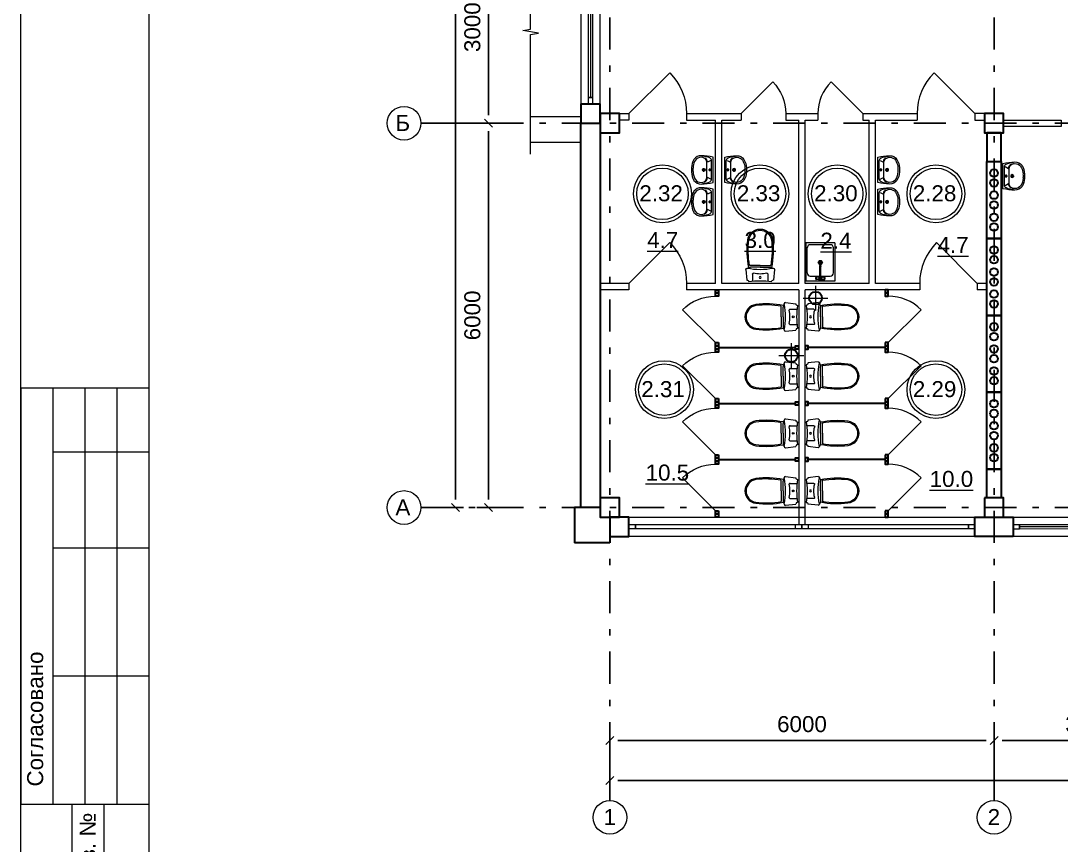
# Model space of a CAD drawing. Header units: metres. Extents: x -306 to 273, y -329 to 512.
# Drawn here: x 85.78 to 102.03, y 297.74 to 310.61 of the extents above; entities that cross this region are included whole.
import ezdxf
from ezdxf.enums import TextEntityAlignment as Align

# ---------------------------------------------------------------- set-up
doc = ezdxf.new("R2010")
doc.units = ezdxf.units.M
doc.header["$MEASUREMENT"] = 0
doc.linetypes.add('( Dashdot )', pattern=[1.001, 0.5, -0.25, 0.001, -0.25])
doc.linetypes.add('DGN Style 4', pattern=[17.066964, 8.528152, -4.264076, 0.01066, -4.264076])
doc.layers.get('DEFPOINTS').update_dxf_attribs({"lineweight": 0})
doc.layers.add('Level 50', color=7, linetype='Continuous', lineweight=0)
doc.layers.add('Level 63', color=7, linetype='Continuous', lineweight=0)
doc.styles.add('Standard_0', font='arial.ttf')
doc.styles.add('Style-Arial', font='arial.ttf')
doc.dimstyles.get("Standard").update_dxf_attribs({"dimtxt": 0.00018, "dimasz": 0.00018, "dimexe": 0.0002, "dimexo": 0.0625, "dimgap": 9e-05, "dimtad": 0, "dimtih": 1, "dimtoh": 1, "dimdec": 4, "dimlfac": 1000, "dimzin": 0, "dimdsep": 46, "dimtxsty": 'Standard_0', "dimcen": 9e-05, "dimadec": 0, "dimazin": 0, "dimtfac": 1, "dimtdec": 4, "dimtofl": 0, "dimtmove": 0, "dimatfit": 0, "dimfxl": 0.01, "dimfxlon": 1, "dimtolj": 1, "dimtzin": 0, "dimarcsym": 0})

# ---------------------------------------------------------------- blocks, each defined once
blk = doc.blocks.new('*U1655')
at = {"color": 7, "linetype": 'Continuous', "lineweight": 30, "flags": 128}
blk.add_lwpolyline([(-0.11, -0.6), (-0.11, 0.6), (0.11, 0.6), (0.11, -0.6), (-0.11, -0.6)], close=True, dxfattribs=at)
at = {"color": 7, "linetype": 'Continuous', "lineweight": 30}
for centre in [(0, 0.421), (0, 0.268), (0, 0.077), (0, -0.077), (0, -0.268), (0, -0.421)]:
    blk.add_circle(centre, 0.06, dxfattribs=at)
blk = doc.blocks.new('*U1657')
at = {"color": 7, "linetype": 'Continuous', "lineweight": 0}
blk.add_line((1.25, 0.001), (-1.25, -0.001), dxfattribs=at)
at = {"color": 7, "linetype": 'Continuous', "lineweight": 13, "flags": 128}
for points in [[(-1.35, 0.034), (-1.25, 0.034), (-1.25, -0.036), (-1.35, -0.036), (-1.35, 0.034)], [(1.25, 0.036), (1.35, 0.036), (1.35, -0.034), (1.25, -0.034), (1.25, 0.036)]]:
    blk.add_lwpolyline(points, close=True, dxfattribs=at)
at = {"color": 7, "linetype": 'Continuous', "lineweight": 0, "flags": 128}
blk.add_lwpolyline([(-1.25, 0.034), (1.25, 0.036), (1.25, -0.034), (-1.25, -0.036), (-1.25, 0.034)], close=True, dxfattribs=at)
blk = doc.blocks.new('*U1662')
at = {"color": 7, "linetype": 'Continuous', "lineweight": 0, "flags": 128}
blk.add_lwpolyline([(42.05, 29.7), (42.05, -29.7), (-42.05, -29.7), (-42.05, 29.7), (42.05, 29.7)], close=True, dxfattribs=at)
at = {"layer": 'Level 50', "color": 7, "linetype": 'Continuous', "lineweight": 13}
blk.add_line((-40.05, 29.2), (-40.05, -29.2), dxfattribs=at)
at = {"layer": 'Level 63', "color": 7, "linetype": 'Continuous', "lineweight": 13}
for p, q in [((-42.05, -14.2), (-40.05, -14.2)), ((-42.05, -14.2), (-42.05, -20.7)), ((-41.55, -14.2), (-41.55, -20.7)), ((-41.05, -14.2), (-41.05, -20.7)), ((-40.55, -14.2), (-40.55, -20.7)), ((-41.55, -15.2), (-40.05, -15.2)), ((-41.55, -16.7), (-40.05, -16.7)), ((-41.55, -18.7), (-40.05, -18.7)), ((-42.05, -20.7), (-40.05, -20.7)), ((-41.25, -20.7), (-40.05, -20.7)), ((-40.75, -29.2), (-40.75, -20.7))]:
    blk.add_line(p, q, dxfattribs=at)
at = {"layer": 'Level 63', "color": 7, "linetype": 'Continuous', "lineweight": 13, "flags": 128}
blk.add_lwpolyline([(-41.25, -29.2), (-41.25, -20.7)], dxfattribs=at)
at = {"layer": 'Level 63', "color": 7, "linetype": 'Continuous', "lineweight": 0, "style": 'Style-Arial'}
for s, p in [('Согласовано', (-41.826, -19.373)), ('Взам. инв. №', (-41.007, -21.916))]:
    blk.add_text(s, height=0.25002, rotation=90, dxfattribs=at).set_placement(p, align=Align.MIDDLE_CENTER)
blk = doc.blocks.new('_Oblique-1')
at = {"color": 0, "linetype": 'ByBlock', "lineweight": -2}
blk.add_line((0.5, 0.5), (-0.5, -0.5), dxfattribs=at)
blk = doc.blocks.new('*D2567')
at = {"color": 0, "linetype": 'Continuous', "lineweight": -2, "transparency": 16777216}
for p, q in [((94.98, 298.561), (94.98, 298.872)), ((160.98, 298.561), (160.98, 298.872)), ((95.105, 298.747), (160.855, 298.747))]:
    blk.add_line(p, q, dxfattribs=at)
at = {"layer": 'DEFPOINTS', "color": 0, "linetype": 'Continuous', "lineweight": 0, "transparency": 16777216}
for p in [(160.98, 298.747), (94.98, 298.436), (160.98, 298.436)]:
    blk.add_point(p, dxfattribs=at)
at = {"color": 0, "linetype": 'Continuous', "lineweight": -2, "transparency": 16777216, "xscale": 0.125, "yscale": 0.125, "zscale": 0.125, "rotation": 180}
blk.add_blockref('_Oblique-1', (94.98, 298.747), dxfattribs=at)
at = {"color": 0, "linetype": 'Continuous', "lineweight": -2, "transparency": 16777216, "xscale": 0.125, "yscale": 0.125, "zscale": 0.125}
blk.add_blockref('_Oblique-1', (160.98, 298.747), dxfattribs=at)
at = {"color": 0, "linetype": 'Continuous', "lineweight": 0, "transparency": 16777216, "insert": (127.98, 299), "char_height": 0.25, "attachment_point": 5, "style": 'Style-Arial'}
blk.add_mtext('\\A1;66000', dxfattribs=at)
blk = doc.blocks.new('*D2569')
at = {"color": 0, "linetype": 'Continuous', "lineweight": -2, "transparency": 16777216}
for p, q in [((92.153, 345.009), (92.696, 345.009)), ((92.571, 344.884), (92.571, 303.134)), ((92.153, 303.009), (92.696, 303.009))]:
    blk.add_line(p, q, dxfattribs=at)
at = {"layer": 'DEFPOINTS', "color": 0, "linetype": 'Continuous', "lineweight": 0, "transparency": 16777216}
for p in [(92.028, 345.009), (92.028, 303.009), (92.571, 303.009)]:
    blk.add_point(p, dxfattribs=at)
at = {"color": 0, "linetype": 'Continuous', "lineweight": -2, "transparency": 16777216, "xscale": 0.125, "yscale": 0.125, "zscale": 0.125}
for p, rotation in [((92.571, 345.009), 90), ((92.571, 303.009), 270)]:
    blk.add_blockref('_Oblique-1', p, dxfattribs=dict(at, rotation=rotation))
at = {"color": 0, "linetype": 'Continuous', "lineweight": 0, "transparency": 16777216, "insert": (92.318, 324.009), "char_height": 0.25, "attachment_point": 5, "rotation": 90, "style": 'Style-Arial'}
blk.add_mtext('\\A1;42000', dxfattribs=at)
blk = doc.blocks.new('*D2565')
at = {"color": 0, "linetype": 'Continuous', "lineweight": -2, "transparency": 16777216}
for p, q in [((94.98, 298.561), (94.98, 299.499)), ((100.98, 298.561), (100.98, 299.499)), ((95.105, 299.374), (100.855, 299.374))]:
    blk.add_line(p, q, dxfattribs=at)
at = {"layer": 'DEFPOINTS', "color": 0, "linetype": 'Continuous', "lineweight": 0, "transparency": 16777216}
for p in [(100.98, 299.374), (94.98, 298.436), (100.98, 298.436)]:
    blk.add_point(p, dxfattribs=at)
at = {"color": 0, "linetype": 'Continuous', "lineweight": -2, "transparency": 16777216, "xscale": 0.125, "yscale": 0.125, "zscale": 0.125, "rotation": 180}
blk.add_blockref('_Oblique-1', (94.98, 299.374), dxfattribs=at)
at = {"color": 0, "linetype": 'Continuous', "lineweight": -2, "transparency": 16777216, "xscale": 0.125, "yscale": 0.125, "zscale": 0.125}
blk.add_blockref('_Oblique-1', (100.98, 299.374), dxfattribs=at)
at = {"color": 0, "linetype": 'Continuous', "lineweight": 0, "transparency": 16777216, "insert": (97.98, 299.627), "char_height": 0.25, "attachment_point": 5, "style": 'Style-Arial'}
blk.add_mtext('\\A1;6000', dxfattribs=at)
blk = doc.blocks.new('ун2')
at = {"color": 252, "lineweight": 13}
for p, q in [((-0.131, -0.114), (-0.131, 0.006)), ((0.131, -0.114), (0.131, 0.006)), ((-0.25, -0.194), (-0.229, -0.012)), ((0.25, -0.194), (0.229, -0.012)), ((0, -0.266), (-0.184, -0.266)), ((0, -0.235), (-0.168, -0.235)), ((0, -0.235), (0.168, -0.235)), ((0, -0.266), (0.184, -0.266))]:
    blk.add_line(p, q, dxfattribs=at)
blk.add_circle((0, -0.058), 0.0157, dxfattribs=at)
for centre, radius, start, end in [((-0.225, 0.014), 0.0259, 262.0147, 1.5137), ((0, 1.373), 1.373, 261.6431, 278.3569), ((0.225, 0.014), 0.0258, 178.1572, 278.1058), ((-0.115, -0.115), 0.0166, 175.2998, 270.088), ((0, -0.594), 0.477, 76.0614, 103.9386), ((0.115, -0.115), 0.0166, 269.912, 4.7002), ((-0.226, -0.192), 0.0242, 185.3126, 270.5398), ((0, -1.267), 1.076, 77.8721, 102.1279), ((1.292, -0.524), 1.518, 168.8327, 186.9654), ((-0.169, -0.152), 0.0829, 229.7034, 270.7895), ((1.29, -0.524), 1.497, 170.087, 187.0749), ((0.169, -0.152), 0.0829, 269.2105, 310.2966), ((-1.29, -0.524), 1.497, 352.9251, 9.913), ((-1.292, -0.524), 1.518, 353.0346, 11.1673), ((0.226, -0.192), 0.0242, 269.4602, 354.6874), ((0, -0.679), 0.217, 187.7539, 269.9084), ((0, -0.679), 0.198, 188.5249, 269.9084), ((0, -0.679), 0.198, 270.0916, 351.4751), ((0, -0.679), 0.217, 270.0916, 352.2461)]:
    blk.add_arc(centre, radius, start, end, dxfattribs=at)
blk = doc.blocks.new('ум9')
at = {"color": 252, "lineweight": 13}
for p, q in [((0.317, 0), (-0.317, 0)), ((-0.237, -0.059), (-0.19, -0.143)), ((0.228, -0.039), (-0.228, -0.039)), ((0.185, -0.156), (-0.171, -0.156)), ((0.046, -0.234), (-0.046, -0.234)), ((0.035, -0.08), (-0.035, -0.08)), ((0, -0.115), (0, -0.045)), ((0, -0.189), (0, -0.28)), ((0.237, -0.059), (0.19, -0.143))]:
    blk.add_line(p, q, dxfattribs=at)
for centre, radius in [((0, -0.234), 0.0351), ((0, -0.08), 0.0221), ((0, -0.234), 0.0221)]:
    blk.add_circle(centre, radius, dxfattribs=at)
for centre, radius, start, end in [((1.163, -0.334), 1.518, 167.3206, 178.6525), ((0.089, -0.267), 0.429, 154.5977, 180.3349), ((-0.317, -0.001), 0.00065, 90, 167.3206), ((-0.135, -0.303), 0.18, 141.0504, 245.2718), ((-0.228, -0.117), 0.078, 90, 154.5977), ((-0.135, -0.303), 0.193, 141.0504, 147.7493), ((-0.181, -0.302), 0.159, 98.7111, 129.9424), ((-0.181, -0.302), 0.146, 86.1548, 129.9424), ((0.181, -0.302), 0.146, 50.0576, 93.8452), ((0.181, -0.302), 0.159, 50.0576, 81.2889), ((0.135, -0.303), 0.18, 294.7282, 38.9496), ((0.228, -0.117), 0.078, 25.4023, 90), ((0.135, -0.303), 0.193, 32.2507, 38.9496), ((-0.089, -0.267), 0.429, 359.6651, 25.4023), ((0.317, -0.001), 0.00065, 12.6794, 90), ((-1.163, -0.334), 1.518, 1.3475, 12.6794), ((-0.135, -0.304), 0.22, 178.312, 234.1043), ((-0.355, -0.298), 0.00065, 358.312, 358.6525), ((-0.035, -0.093), 0.452, 239.6448, 267.5368), ((-0.035, -0.093), 0.413, 244.8898, 267.5368), ((0, 0.104), 0.611, 265.1692, 274.8308), ((0.035, -0.093), 0.413, 272.4632, 300.3552), ((0.035, -0.093), 0.452, 272.4632, 300.3552), ((0.135, -0.304), 0.22, 305.8957, 1.688), ((0.355, -0.298), 0.00065, 181.3475, 181.688), ((0, 0.104), 0.65, 265.1692, 274.8308)]:
    blk.add_arc(centre, radius, start, end, dxfattribs=at)
blk = doc.blocks.new('*U1734')
at = {"color": 7, "linetype": 'Continuous', "lineweight": 13}
for radius in [0.452, 0.402]:
    blk.add_circle((0, 0), radius, dxfattribs=at)
at = {"color": 7, "linetype": 'Continuous', "lineweight": 13, "style": 'Style-Arial'}
blk.add_text('2.28', height=0.25, dxfattribs=at).set_placement((-0.361, 0.133), align=Align.TOP_LEFT)
blk = doc.blocks.new('*U1735')
at = {"color": 7, "linetype": 'Continuous', "lineweight": 13}
for radius in [0.452, 0.402]:
    blk.add_circle((0, 0), radius, dxfattribs=at)
at = {"color": 7, "linetype": 'Continuous', "lineweight": 13, "style": 'Style-Arial'}
blk.add_text('2.29', height=0.25, dxfattribs=at).set_placement((-0.361, 0.133), align=Align.TOP_LEFT)
blk = doc.blocks.new('*U1736')
at = {"color": 7, "linetype": 'Continuous', "lineweight": 13}
for radius in [0.452, 0.402]:
    blk.add_circle((0, 0), radius, dxfattribs=at)
at = {"color": 7, "linetype": 'Continuous', "lineweight": 13, "style": 'Style-Arial'}
blk.add_text('2.30', height=0.25, dxfattribs=at).set_placement((-0.361, 0.133), align=Align.TOP_LEFT)
blk = doc.blocks.new('*U1737')
at = {"color": 7, "linetype": 'Continuous', "lineweight": 13}
for radius in [0.452, 0.402]:
    blk.add_circle((0, 0), radius, dxfattribs=at)
at = {"color": 7, "linetype": 'Continuous', "lineweight": 13, "style": 'Style-Arial'}
blk.add_text('2.33', height=0.25, dxfattribs=at).set_placement((-0.361, 0.133), align=Align.TOP_LEFT)
blk = doc.blocks.new('*U1738')
at = {"color": 7, "linetype": 'Continuous', "lineweight": 13}
for radius in [0.452, 0.402]:
    blk.add_circle((0, 0), radius, dxfattribs=at)
at = {"color": 7, "linetype": 'Continuous', "lineweight": 13, "style": 'Style-Arial'}
blk.add_text('2.32', height=0.25, dxfattribs=at).set_placement((-0.361, 0.133), align=Align.TOP_LEFT)
blk = doc.blocks.new('*U1739')
at = {"color": 7, "linetype": 'Continuous', "lineweight": 13}
for radius in [0.452, 0.402]:
    blk.add_circle((0, 0), radius, dxfattribs=at)
at = {"color": 7, "linetype": 'Continuous', "lineweight": 13, "style": 'Style-Arial'}
blk.add_text('2.31', height=0.25, dxfattribs=at).set_placement((-0.361, 0.133), align=Align.TOP_LEFT)
blk = doc.blocks.new('*U1658')
at = {"color": 7, "linetype": 'Continuous', "lineweight": 0}
blk.add_line((-1.1, 0), (1.1, 0), dxfattribs=at)
at = {"color": 7, "linetype": 'Continuous', "lineweight": 13, "flags": 128}
for points in [[(-1.1, -0.035), (-1.2, -0.035), (-1.2, 0.035), (-1.1, 0.035), (-1.1, -0.035)], [(1.2, -0.035), (1.1, -0.035), (1.1, 0.035), (1.2, 0.035), (1.2, -0.035)]]:
    blk.add_lwpolyline(points, close=True, dxfattribs=at)
at = {"color": 7, "linetype": 'Continuous', "lineweight": 0, "flags": 128}
blk.add_lwpolyline([(-1.1, 0.035), (1.1, 0.035), (1.1, -0.035), (-1.1, -0.035), (-1.1, 0.035)], close=True, dxfattribs=at)
blk = doc.blocks.new('*U1893')
at = {"color": 7, "linetype": 'DGN Style 4', "lineweight": 0}
for p, q in [((0, 0.194), (0, -0.193)), ((-0.194, 0), (0.194, 0))]:
    blk.add_line(p, q, dxfattribs=at)
at = {"color": 92, "linetype": 'Continuous', "lineweight": 30}
blk.add_circle((0, 0), 0.1, dxfattribs=at)
blk = doc.blocks.new('*U1895')
at = {"color": 252, "linetype": 'Continuous', "lineweight": 13}
for p, q in [((-0.3, 0.229), (-0.3, -0.228)), ((-0.3, 0.229), (0.3, 0.229)), ((0.17, 0.206), (-0.22, 0.206)), ((0.3, 0.229), (0.3, -0.228)), ((-0.27, 0.156), (-0.27, -0.156)), ((0.039, 0), (-0.024, 0)), ((0.008, 0.023), (0.008, -0.023)), ((0.051, 0.003), (0.054, 0.007)), ((0.051, -0.002), (0.051, 0.003)), ((0.059, 0.009), (0.054, 0.007)), ((0.055, 0.004), (0.059, 0.009)), ((0.055, -0.003), (0.055, 0.004)), ((0.057, 0.003), (0.06, 0.007)), ((0.057, -0.002), (0.057, 0.003)), ((0.059, 0.009), (0.064, 0.011)), ((0.06, 0.007), (0.064, 0.009)), ((0.064, 0.011), (0.07, 0.009)), ((0.265, 0.009), (0.064, 0.009)), ((0.22, 0.009), (0.22, 0.156)), ((0.224, 0.059), (0.228, 0.064)), ((0.224, 0.059), (0.224, 0.056)), ((0.224, 0.056), (0.225, 0.054)), ((0.243, 0.022), (0.224, 0.056)), ((0.225, 0.054), (0.229, 0.053)), ((0.228, 0.064), (0.227, 0.062)), ((0.227, 0.062), (0.229, 0.061)), ((0.23, 0.067), (0.228, 0.064)), ((0.229, 0.061), (0.232, 0.06)), ((0.229, 0.053), (0.235, 0.053)), ((0.234, 0.069), (0.23, 0.067)), ((0.232, 0.06), (0.236, 0.06)), ((0.239, 0.072), (0.234, 0.069)), ((0.235, 0.053), (0.242, 0.054)), ((0.236, 0.06), (0.242, 0.06)), ((0.242, 0.017), (0.238, 0.009)), ((0.238, 0.009), (0.238, 0.009)), ((0.245, 0.074), (0.239, 0.072)), ((0.242, 0.06), (0.248, 0.062)), ((0.242, 0.054), (0.25, 0.055)), ((0.246, 0.021), (0.242, 0.017)), ((0.243, 0.022), (0.244, 0.021)), ((0.244, 0.021), (0.247, 0.02)), ((0.251, 0.075), (0.245, 0.074)), ((0.249, 0.013), (0.247, 0.02)), ((0.247, 0.02), (0.25, 0.02)), ((0.248, 0.062), (0.254, 0.063)), ((0.25, 0.055), (0.257, 0.058)), ((0.25, 0.02), (0.254, 0.021)), ((0.257, 0.075), (0.251, 0.075)), ((0.256, 0.013), (0.253, 0.009)), ((0.254, 0.063), (0.259, 0.066)), ((0.254, 0.021), (0.259, 0.022)), ((0.265, 0.015), (0.256, 0.013)), ((0.261, 0.075), (0.257, 0.075)), ((0.257, 0.058), (0.264, 0.061)), ((0.259, 0.066), (0.263, 0.068)), ((0.259, 0.022), (0.263, 0.023)), ((0.265, 0.01), (0.26, 0.009)), ((0.264, 0.074), (0.261, 0.075)), ((0.263, 0.068), (0.265, 0.071)), ((0.263, 0.023), (0.267, 0.025)), ((0.266, 0.073), (0.264, 0.074)), ((0.27, 0.071), (0.264, 0.074)), ((0.264, 0.061), (0.268, 0.064)), ((0.265, 0.071), (0.266, 0.073)), ((0.273, 0.013), (0.265, 0.015)), ((0.27, 0.009), (0.265, 0.01)), ((0.27, 0.007), (0.265, 0.009)), ((0.267, 0.025), (0.27, 0.027)), ((0.268, 0.064), (0.271, 0.067)), ((0.272, 0.069), (0.27, 0.071)), ((0.27, 0.027), (0.272, 0.029)), ((0.272, 0.019), (0.27, 0.027)), ((0.274, 0.004), (0.27, 0.009)), ((0.273, 0.003), (0.27, 0.007)), ((0.271, 0.067), (0.272, 0.069)), ((0.273, 0.027), (0.271, 0.027)), ((0.272, 0.03), (0.272, 0.069)), ((0.272, 0.029), (0.272, 0.03)), ((0.281, 0.023), (0.273, 0.027)), ((0.279, 0.005), (0.273, 0.013)), ((0.273, -0.002), (0.273, 0.003)), ((0.274, -0.003), (0.274, 0.004)), ((0.279, -0.004), (0.279, 0.005)), ((0.287, 0.017), (0.281, 0.023)), ((0.291, 0.009), (0.287, 0.017)), ((0.293, 0), (0.291, 0.009)), ((0.291, -0.008), (0.293, 0)), ((0.054, -0.006), (0.051, -0.002)), ((0.059, -0.008), (0.054, -0.006)), ((0.059, -0.008), (0.055, -0.003)), ((0.06, -0.006), (0.057, -0.002)), ((0.064, -0.01), (0.059, -0.008)), ((0.064, -0.008), (0.06, -0.006)), ((0.265, -0.008), (0.064, -0.008)), ((0.07, -0.008), (0.064, -0.01)), ((0.22, -0.156), (0.22, -0.008)), ((0.243, -0.021), (0.224, -0.056)), ((0.225, -0.054), (0.224, -0.056)), ((0.224, -0.056), (0.224, -0.058)), ((0.224, -0.058), (0.228, -0.064)), ((0.229, -0.052), (0.225, -0.054)), ((0.229, -0.06), (0.227, -0.061)), ((0.227, -0.061), (0.228, -0.064)), ((0.228, -0.064), (0.23, -0.066)), ((0.235, -0.052), (0.229, -0.052)), ((0.232, -0.059), (0.229, -0.06)), ((0.23, -0.066), (0.234, -0.068)), ((0.234, -0.068), (0.239, -0.071)), ((0.242, -0.053), (0.235, -0.052)), ((0.242, -0.059), (0.236, -0.059)), ((0.238, -0.008), (0.238, -0.008)), ((0.238, -0.008), (0.242, -0.016)), ((0.239, -0.071), (0.245, -0.073)), ((0.242, -0.016), (0.246, -0.02)), ((0.25, -0.055), (0.242, -0.053)), ((0.248, -0.061), (0.242, -0.059)), ((0.244, -0.02), (0.243, -0.021)), ((0.247, -0.019), (0.244, -0.02)), ((0.245, -0.073), (0.251, -0.074)), ((0.249, -0.012), (0.247, -0.019)), ((0.25, -0.019), (0.247, -0.019)), ((0.254, -0.063), (0.248, -0.061)), ((0.254, -0.02), (0.25, -0.019)), ((0.257, -0.057), (0.25, -0.055)), ((0.251, -0.074), (0.257, -0.074)), ((0.253, -0.008), (0.256, -0.012)), ((0.259, -0.021), (0.254, -0.02)), ((0.259, -0.065), (0.254, -0.063)), ((0.256, -0.012), (0.265, -0.015)), ((0.264, -0.06), (0.257, -0.057)), ((0.257, -0.074), (0.261, -0.074)), ((0.263, -0.022), (0.259, -0.021)), ((0.263, -0.067), (0.259, -0.065)), ((0.26, -0.008), (0.265, -0.01)), ((0.261, -0.074), (0.264, -0.073)), ((0.267, -0.024), (0.263, -0.022)), ((0.265, -0.07), (0.263, -0.067)), ((0.268, -0.063), (0.264, -0.06)), ((0.27, -0.07), (0.264, -0.073)), ((0.264, -0.073), (0.266, -0.072)), ((0.265, -0.008), (0.27, -0.006)), ((0.265, -0.01), (0.27, -0.008)), ((0.265, -0.015), (0.273, -0.012)), ((0.266, -0.072), (0.265, -0.07)), ((0.27, -0.026), (0.267, -0.024)), ((0.271, -0.066), (0.268, -0.063)), ((0.27, -0.006), (0.273, -0.002)), ((0.27, -0.008), (0.274, -0.003)), ((0.272, -0.018), (0.27, -0.026)), ((0.272, -0.028), (0.27, -0.026)), ((0.27, -0.07), (0.272, -0.068)), ((0.271, -0.027), (0.273, -0.026)), ((0.272, -0.068), (0.271, -0.066)), ((0.272, -0.029), (0.272, -0.028)), ((0.272, -0.029), (0.272, -0.068)), ((0.273, -0.012), (0.279, -0.004)), ((0.273, -0.026), (0.281, -0.022)), ((0.281, -0.022), (0.287, -0.016)), ((0.287, -0.016), (0.291, -0.008)), ((-0.3, -0.228), (0.3, -0.228)), ((0.17, -0.206), (-0.22, -0.206))]:
    blk.add_line(p, q, dxfattribs=at)
for radius in [0.0317, 0.0226]:
    blk.add_circle((0.008, 0), radius, dxfattribs=at)
for centre, radius, start, end in [((-0.22, 0.156), 0.05, 90, 180), ((0.17, 0.156), 0.05, 0, 90), ((-0.22, -0.156), 0.05, 180, 270), ((0.17, -0.156), 0.05, 270, 0), ((0.234, -0.086), 0.0272, 85.1439, 94.8561)]:
    blk.add_arc(centre, radius, start, end, dxfattribs=at)
blk = doc.blocks.new('*U1891')
at = {"color": 7, "linetype": 'Continuous', "lineweight": 13}
blk.add_line((-0.35, 0.247), (0.145, -0.247), dxfattribs=at)
at = {"color": 7, "linetype": 'Continuous', "lineweight": 0}
blk.add_arc((-0.35, 0.247), 0.7, 315, 0, dxfattribs=at)
blk = doc.blocks.new('*U1889')
at = {"color": 7, "linetype": 'Continuous', "lineweight": 13}
blk.add_line((-0.45, 0.318), (0.186, -0.318), dxfattribs=at)
at = {"color": 7, "linetype": 'Continuous', "lineweight": 0}
blk.add_arc((-0.45, 0.318), 0.9, 315, 360, dxfattribs=at)
blk = doc.blocks.new('*U1892')
at = {"color": 252, "linetype": 'Continuous', "lineweight": 13}
for p, q in [((-0.906, 1.162), (-0.394, 1.675)), ((-0.906, 0.287), (-0.394, 0.8)), ((-0.906, -0.588), (-0.394, -0.075)), ((-0.906, -1.463), (-0.394, -0.95))]:
    blk.add_line(p, q, dxfattribs=at)
at = {"color": 252, "linetype": 'Continuous', "lineweight": 30}
for p, q in [((-0.344, 0.875), (0.856, 0.875)), ((-0.344, 0), (0.856, 0)), ((-0.344, -0.875), (0.856, -0.875))]:
    blk.add_line(p, q, dxfattribs=at)
at = {"color": 252, "linetype": 'Continuous', "lineweight": 30, "flags": 128}
for points in [[(-0.344, 1.725), (-0.344, 1.775), (-0.394, 1.775), (-0.394, 1.725), (-0.344, 1.725)], [(-0.344, 1.675), (-0.344, 1.725), (-0.394, 1.725), (-0.394, 1.675), (-0.344, 1.675)], [(-0.344, 0.9), (-0.344, 0.95), (-0.394, 0.95), (-0.394, 0.9), (-0.344, 0.9)], [(-0.344, 0.85), (-0.344, 0.9), (-0.394, 0.9), (-0.394, 0.85), (-0.344, 0.85)], [(-0.344, 0.8), (-0.344, 0.85), (-0.394, 0.85), (-0.394, 0.8), (-0.344, 0.8)], [(0.906, 0.85), (0.906, 0.9), (0.856, 0.9), (0.856, 0.85), (0.906, 0.85)], [(-0.344, 0.025), (-0.344, 0.075), (-0.394, 0.075), (-0.394, 0.025), (-0.344, 0.025)], [(-0.344, -0.025), (-0.344, 0.025), (-0.394, 0.025), (-0.394, -0.025), (-0.344, -0.025)], [(0.906, -0.025), (0.906, 0.025), (0.856, 0.025), (0.856, -0.025), (0.906, -0.025)], [(-0.344, -0.075), (-0.344, -0.025), (-0.394, -0.025), (-0.394, -0.075), (-0.344, -0.075)], [(-0.344, -0.85), (-0.344, -0.8), (-0.394, -0.8), (-0.394, -0.85), (-0.344, -0.85)], [(-0.344, -0.9), (-0.344, -0.85), (-0.394, -0.85), (-0.394, -0.9), (-0.344, -0.9)], [(-0.344, -0.95), (-0.344, -0.9), (-0.394, -0.9), (-0.394, -0.95), (-0.344, -0.95)], [(0.906, -0.9), (0.906, -0.85), (0.856, -0.85), (0.856, -0.9), (0.906, -0.9)], [(-0.344, -1.725), (-0.344, -1.675), (-0.394, -1.675), (-0.394, -1.725), (-0.344, -1.725)], [(-0.344, -1.775), (-0.344, -1.725), (-0.394, -1.725), (-0.394, -1.775), (-0.344, -1.775)]]:
    blk.add_lwpolyline(points, close=True, dxfattribs=at)
at = {"color": 252, "linetype": 'Continuous', "lineweight": 0}
for centre in [(-0.394, 1.675), (-0.394, 0.8), (-0.394, -0.075), (-0.394, -0.95)]:
    blk.add_arc(centre, 0.725, 225, 270, dxfattribs=at)
blk = doc.blocks.new('*D2343')
at = {"color": 0, "linetype": 'Continuous', "lineweight": -2, "transparency": 16777216}
for p, q in [((92.403, 312.009), (93.211, 312.009)), ((93.086, 311.884), (93.086, 309.134)), ((92.153, 309.009), (93.211, 309.009))]:
    blk.add_line(p, q, dxfattribs=at)
at = {"layer": 'DEFPOINTS', "color": 0, "linetype": 'Continuous', "lineweight": 0, "transparency": 16777216}
for p in [(92.278, 312.009), (92.028, 309.009), (93.086, 309.009)]:
    blk.add_point(p, dxfattribs=at)
at = {"color": 0, "linetype": 'Continuous', "lineweight": -2, "transparency": 16777216, "xscale": 0.125, "yscale": 0.125, "zscale": 0.125}
for p, rotation in [((93.086, 312.009), 90), ((93.086, 309.009), 270)]:
    blk.add_blockref('_Oblique-1', p, dxfattribs=dict(at, rotation=rotation))
at = {"color": 0, "linetype": 'Continuous', "lineweight": 0, "transparency": 16777216, "insert": (92.833, 310.509), "char_height": 0.25, "attachment_point": 5, "rotation": 90, "style": 'Style-Arial'}
blk.add_mtext('\\A1;3000', dxfattribs=at)
blk = doc.blocks.new('*D2344')
at = {"color": 0, "linetype": 'Continuous', "lineweight": -2, "transparency": 16777216}
for p, q in [((92.153, 309.009), (93.211, 309.009)), ((93.086, 308.884), (93.086, 303.134)), ((92.903, 303.009), (93.211, 303.009))]:
    blk.add_line(p, q, dxfattribs=at)
at = {"layer": 'DEFPOINTS', "color": 0, "linetype": 'Continuous', "lineweight": 0, "transparency": 16777216}
for p in [(92.028, 309.009), (92.778, 303.009), (93.086, 303.009)]:
    blk.add_point(p, dxfattribs=at)
at = {"color": 0, "linetype": 'Continuous', "lineweight": -2, "transparency": 16777216, "xscale": 0.125, "yscale": 0.125, "zscale": 0.125}
for p, rotation in [((93.086, 309.009), 90), ((93.086, 303.009), 270)]:
    blk.add_blockref('_Oblique-1', p, dxfattribs=dict(at, rotation=rotation))
at = {"color": 0, "linetype": 'Continuous', "lineweight": 0, "transparency": 16777216, "insert": (92.833, 306.009), "char_height": 0.25, "attachment_point": 5, "rotation": 90, "style": 'Style-Arial'}
blk.add_mtext('\\A1;6000', dxfattribs=at)
blk = doc.blocks.new('*D2371')
at = {"color": 0, "linetype": 'Continuous', "lineweight": -2, "transparency": 16777216}
for p, q in [((100.98, 298.561), (100.98, 299.499)), ((103.98, 298.561), (103.98, 299.499)), ((101.105, 299.374), (103.855, 299.374))]:
    blk.add_line(p, q, dxfattribs=at)
at = {"layer": 'DEFPOINTS', "color": 0, "linetype": 'Continuous', "lineweight": 0, "transparency": 16777216}
for p in [(103.98, 299.374), (100.98, 298.436), (103.98, 298.436)]:
    blk.add_point(p, dxfattribs=at)
at = {"color": 0, "linetype": 'Continuous', "lineweight": -2, "transparency": 16777216, "xscale": 0.125, "yscale": 0.125, "zscale": 0.125, "rotation": 180}
blk.add_blockref('_Oblique-1', (100.98, 299.374), dxfattribs=at)
at = {"color": 0, "linetype": 'Continuous', "lineweight": -2, "transparency": 16777216, "xscale": 0.125, "yscale": 0.125, "zscale": 0.125}
blk.add_blockref('_Oblique-1', (103.98, 299.374), dxfattribs=at)
at = {"color": 0, "linetype": 'Continuous', "lineweight": 0, "transparency": 16777216, "insert": (102.48, 299.627), "char_height": 0.25, "attachment_point": 5, "style": 'Style-Arial'}
blk.add_mtext('\\A1;3000', dxfattribs=at)

msp = doc.modelspace()

# ---------------------------------------------------------------- linework, layer by layer
at = {"color": 1, "linetype": '( Dashdot )'}
for p, q in [((94.97987428, 346.95949373), (94.97987428, 298.43607877)), ((100.97987428, 346.95949373), (100.97987428, 298.43607877)), ((92.02828637, 309.00949373), (163.92828637, 309.00949373)), ((92.02828637, 303.00949373), (163.92828637, 303.00949373))]:
    msp.add_line(p, q, dxfattribs=at)
at = {"color": 7, "linetype": 'Continuous', "lineweight": 13}
for p, q in [((94.52828637, 309.10949373), (93.74232129, 309.10949373)), ((96.17828637, 309.15949373), (97.02828637, 309.15949373)), ((96.17828637, 309.15949373), (96.17828637, 309.05949373)), ((96.17828637, 309.05949373), (96.62828637, 309.05949373)), ((96.62828637, 306.50949373), (96.62828637, 309.05949373)), ((96.72828637, 306.50949373), (96.72828637, 309.05949373)), ((96.72828637, 309.05949373), (97.02828637, 309.05949373)), ((97.02828637, 309.15949373), (97.02828637, 309.05949373)), ((97.72828637, 309.15949373), (98.22828637, 309.15949373)), ((97.72828637, 309.15949373), (97.72828637, 309.05949373)), ((97.72828637, 309.05949373), (97.92828637, 309.05949373)), ((97.92828637, 306.50949373), (97.92828637, 309.05949373)), ((98.02828637, 309.05949373), (98.22828637, 309.05949373)), ((98.02828637, 306.50949373), (98.02828637, 309.05949373)), ((98.22828637, 309.15949373), (98.22828637, 309.05949373)), ((98.92828637, 309.15949373), (99.77828637, 309.15949373)), ((98.92828637, 309.15949373), (98.92828637, 309.05949373)), ((98.92828637, 309.05949373), (99.02828637, 309.05949373)), ((99.02828637, 306.50949373), (99.02828637, 309.05949373)), ((99.12828637, 306.50949373), (99.12828637, 309.05949373)), ((99.12828637, 309.05949373), (99.77828637, 309.05949373)), ((99.77828637, 309.15949373), (99.77828637, 309.05949373)), ((102.02828637, 309.05949373), (102.02828637, 308.95949373)), ((94.52828637, 308.70949373), (93.74232129, 308.70949373)), ((95.27828637, 306.50949373), (94.82828637, 306.50949373)), ((95.27828637, 306.50949373), (95.27828637, 306.40949373)), ((96.17828637, 306.50949373), (96.17828637, 306.40949373)), ((96.62828637, 306.50949373), (96.17828637, 306.50949373)), ((97.92828637, 306.50949373), (96.72828637, 306.50949373)), ((99.02828637, 306.50949373), (98.02828637, 306.50949373)), ((99.81828637, 306.50949373), (99.12828637, 306.50949373)), ((99.81828637, 306.50949373), (99.81828637, 306.40949373)), ((100.86828637, 306.50949373), (100.71828637, 306.50949373)), ((100.71828637, 306.50949373), (100.71828637, 306.40949373)), ((95.27828637, 306.40949373), (94.82828637, 306.40949373)), ((97.92828637, 306.40949373), (96.17828637, 306.40949373)), ((99.81828637, 306.40949373), (98.02828637, 306.40949373)), ((100.86828637, 306.40949373), (100.71828637, 306.40949373))]:
    msp.add_line(p, q, dxfattribs=at)
at = {"color": 7, "linetype": 'Continuous', "lineweight": 30}
for p, q in [((94.52828637, 303.00949373), (94.42828637, 303.00949373)), ((94.42828637, 303.00949373), (94.42828637, 302.45949373)), ((94.97828637, 302.55949373), (94.97828637, 302.45949373)), ((94.97828637, 302.45949373), (94.42828637, 302.45949373))]:
    msp.add_line(p, q, dxfattribs=at)
at = {"color": 7, "linetype": 'Continuous', "lineweight": 0, "flags": 128}
msp.add_lwpolyline([(93.74232129, 308.52576129), (93.74232129, 310.39582456), (93.86357482, 310.4175587), (93.62106776, 310.45575549), (93.74232129, 310.47748963), (93.74232129, 312.44311231)], dxfattribs=at)
for points in [[(94.52828637, 311.70949373), (94.52828637, 309.30949373), (94.82828637, 309.30949373), (94.82828637, 311.70949373), (94.52828637, 311.70949373)], [(95.27828637, 302.85949373), (100.67828637, 302.85949373), (100.67828637, 302.55949373), (95.27828637, 302.55949373), (95.27828637, 302.85949373)], [(95.37828637, 302.74449373), (100.57828637, 302.74449373), (100.57828637, 302.67449373), (95.37828637, 302.67449373), (95.37828637, 302.74449373)], [(101.27828637, 302.85949373), (106.67828637, 302.85949373), (106.67828637, 302.55949373), (101.27828637, 302.55949373), (101.27828637, 302.85949373)]]:
    msp.add_lwpolyline(points, close=True, dxfattribs=at)
at = {"color": 7, "linetype": 'Continuous', "lineweight": 30, "flags": 128}
for points in [[(94.52828637, 309.00949373), (94.82828637, 309.00949373), (94.82828637, 309.30949373), (94.52828637, 309.30949373), (94.52828637, 309.00949373)], [(94.82828637, 309.15949373), (94.82828637, 308.85949373), (95.12828637, 308.85949373), (95.12828637, 309.15949373), (94.82828637, 309.15949373)], [(100.82828637, 309.15949373), (100.82828637, 308.85949373), (101.12828637, 308.85949373), (101.12828637, 309.15949373), (100.82828637, 309.15949373)], [(94.52828637, 303.00949373), (94.52828637, 309.00949373), (94.82828637, 309.00949373), (94.82828637, 303.00949373), (94.52828637, 303.00949373)], [(100.86828637, 308.40949373), (101.08828637, 308.40949373), (101.08828637, 308.85949373), (100.86828637, 308.85949373), (100.86828637, 308.40949373)], [(100.86828637, 303.60949373), (101.08828637, 303.60949373), (101.08828637, 303.15949373), (100.86828637, 303.15949373), (100.86828637, 303.60949373)], [(94.82828637, 303.15949373), (94.82828637, 302.85949373), (95.12828637, 302.85949373), (95.12828637, 303.15949373), (94.82828637, 303.15949373)], [(100.82828637, 303.15949373), (100.82828637, 302.85949373), (101.12828637, 302.85949373), (101.12828637, 303.15949373), (100.82828637, 303.15949373)], [(94.97828637, 302.55949373), (95.27828637, 302.55949373), (95.27828637, 302.85949373), (94.97828637, 302.85949373), (94.97828637, 302.55949373)], [(101.27828637, 302.55949373), (100.67828637, 302.55949373), (100.67828637, 302.85949373), (101.27828637, 302.85949373), (101.27828637, 302.55949373)]]:
    msp.add_lwpolyline(points, close=True, dxfattribs=at)
at = {"color": 7, "linetype": 'Continuous', "lineweight": 13, "flags": 128}
for points in [[(95.27828637, 309.15949373), (95.27828637, 309.05949373), (95.12828637, 309.05949373), (95.12828637, 309.15949373), (95.27828637, 309.15949373)], [(100.67828637, 309.15949373), (100.67828637, 309.05949373), (100.82828637, 309.05949373), (100.82828637, 309.15949373), (100.67828637, 309.15949373)], [(95.27828637, 302.74449373), (95.37828637, 302.74449373), (95.37828637, 302.67449373), (95.27828637, 302.67449373), (95.27828637, 302.74449373)], [(97.87828637, 302.74449373), (97.97828637, 302.74449373), (97.97828637, 302.67449373), (97.87828637, 302.67449373), (97.87828637, 302.74449373)], [(97.97828637, 302.74449373), (98.07828637, 302.74449373), (98.07828637, 302.67449373), (97.97828637, 302.67449373), (97.97828637, 302.74449373)], [(100.57828637, 302.74449373), (100.67828637, 302.74449373), (100.67828637, 302.67449373), (100.57828637, 302.67449373), (100.57828637, 302.74449373)]]:
    msp.add_lwpolyline(points, close=True, dxfattribs=at)
for points in [[(102.02828637, 308.95949373), (101.12828637, 308.95949373), (101.12828637, 309.05949373), (102.02828637, 309.05949373)], [(97.92828637, 306.40949373), (97.92828637, 302.74449373)], [(98.02828637, 302.74449373), (98.02828637, 306.40949373)]]:
    msp.add_lwpolyline(points, dxfattribs=at)
at = {"color": 7, "linetype": 'Continuous', "lineweight": 13}
for centre in [(91.76493092, 309.00949373), (91.76493092, 303.00949373), (94.97987428, 298.17272333), (100.97987428, 298.17272333)]:
    msp.add_circle(centre, 0.26335544, dxfattribs=at)

# ---------------------------------------------------------------- block references
at = {"color": 7, "linetype": 'Continuous', "lineweight": 13, "extrusion": (0, 0, -1)}
for name, p, rotation in [('*U1658', (-94.67824541, 310.50954033), 270), ('*U1889', (-95.72825, 309.47767113), 180), ('*U1889', (-95.72825, 306.82767113), 180)]:
    msp.add_blockref(name, p, dxfattribs=dict(at, rotation=rotation))
at = {"color": 7, "linetype": 'Continuous', "lineweight": 13, "rotation": 180}
for p in [(100.22832273, 309.47767113), (100.26832273, 306.82767113)]:
    msp.add_blockref('*U1889', p, dxfattribs=at)
at = {"color": 7, "linetype": 'Continuous', "lineweight": 0, "extrusion": (0, 0, -1), "rotation": 180}
msp.add_blockref('*U1891', (-97.37825, 309.40697113), dxfattribs=at)
at = {"color": 7, "linetype": 'Continuous', "lineweight": 0, "rotation": 180}
msp.add_blockref('*U1891', (98.57832273, 309.40697113), dxfattribs=at)
at = {"color": 252, "lineweight": 13, "rotation": 270}
for name, p, xscale, yscale, zscale in [('ум9', (96.59289002, 308.28120348), 0.622159090909089, 0.622159090909089, 0.622159090909089), ('ум9', (96.59289002, 307.78200923), 0.622159090909089, 0.622159090909089, 0.622159090909089), ('ун2', (97.8962917, 305.98601412), 0.9, 0.9, 0.9), ('ун2', (97.8962917, 305.06013019), 0.9, 0.9, 0.9), ('ун2', (97.8962917, 304.16814551), 0.9, 0.9, 0.9), ('ун2', (97.8962917, 303.26885946), 0.9, 0.9, 0.9)]:
    msp.add_blockref(name, p, dxfattribs=dict(at, xscale=xscale, yscale=yscale, zscale=zscale))
at = {"color": 252, "lineweight": 13, "extrusion": (0, 0, -1)}
for name, p, xscale, yscale, zscale, rotation in [('ум9', (-96.77299379, 308.28120348), 0.622159090909089, 0.622159090909089, 0.622159090909089, 270), ('ум9', (-99.16303384, 308.28120348), 0.622159090909089, 0.622159090909089, 0.622159090909089, 270), ('ум9', (-101.11726769, 308.18473474), 0.622159090909089, 0.622159090909089, 0.622159090909089, 270), ('ум9', (-99.16303384, 307.78200923), 0.622159090909089, 0.622159090909089, 0.622159090909089, 270), ('ун2', (-97.32654032, 306.55007952), 0.9, 0.9, 0.9, 180), ('ун2', (-98.06028103, 305.98601412), 0.9, 0.9, 0.9, 270), ('ун2', (-98.06028103, 305.06013019), 0.9, 0.9, 0.9, 270), ('ун2', (-98.06028103, 304.16814551), 0.9, 0.9, 0.9, 270), ('ун2', (-98.06028103, 303.26885946), 0.9, 0.9, 0.9, 270)]:
    msp.add_blockref(name, p, dxfattribs=dict(at, xscale=xscale, yscale=yscale, zscale=zscale, rotation=rotation))
at = {"color": 7, "linetype": 'Continuous', "lineweight": 30}
for p in [(100.97823976, 307.80953469), (100.97823976, 306.60953469), (100.97823976, 305.40953469), (100.97823976, 304.20953469)]:
    msp.add_blockref('*U1655', p, dxfattribs=at)
at = {"color": 7, "linetype": 'Continuous', "lineweight": 13}
for name, p in [('*U1738', (95.8012072, 307.90774891)), ('*U1737', (97.32389528, 307.90774891)), ('*U1736', (98.53090413, 307.90774891)), ('*U1734', (100.07216158, 307.90774891)), ('*U1739', (95.83138242, 304.85018414)), ('*U1735', (100.07216158, 304.85018414)), ('*U1657', (102.62823976, 302.70843469))]:
    msp.add_blockref(name, p, dxfattribs=at)
at = {"color": 252, "linetype": 'Continuous', "lineweight": 13, "rotation": 270}
msp.add_blockref('*U1895', (98.26625878, 306.84277309), dxfattribs=at)
at = {"color": 92, "linetype": 'Continuous', "lineweight": 30}
for p in [(98.19198383, 306.27920359), (97.81304046, 305.38114652)]:
    msp.add_blockref('*U1893', p, dxfattribs=at)
at = {"color": 252, "linetype": 'Continuous', "lineweight": 30, "extrusion": (0, 0, -1), "rotation": 180}
msp.add_blockref('*U1892', (-97.02195, 304.63447113), dxfattribs=at)
at = {"color": 252, "linetype": 'Continuous', "lineweight": 30, "rotation": 180}
msp.add_blockref('*U1892', (98.93462273, 304.63447113), dxfattribs=at)
at = {"layer": 'Level 50', "color": 7, "linetype": 'Continuous', "lineweight": 13}
msp.add_blockref('*U1662', (127.82986233, 319.08055446), dxfattribs=at)

# ---------------------------------------------------------------- texts
at = {"color": 7, "linetype": 'Continuous', "lineweight": 30, "style": 'Style-Arial'}
for s, p in [('Б', (91.63083941, 309.13875636)), ('А', (91.63083941, 303.13875636)), ('1', (94.88018146, 298.30198596)), ('2', (100.88018146, 298.30198596))]:
    msp.add_text(s, height=0.25, dxfattribs=at).set_placement(p, align=Align.TOP_LEFT)
at = {"color": 7, "linetype": 'Continuous', "lineweight": 13, "style": 'Style-Arial'}
for s, p in [('%%u4.7%%U', (95.56265935, 307.3105454)), ('%%u3.0%%U', (97.08425004, 307.31247834)), ('%%u2.4%%U', (98.26720966, 307.30029529)), ('%%u4.7%%U', (100.09737015, 307.23518363)), ('%%u10.5%%U', (95.53796355, 303.67972125)), ('%%u10.0%%U', (99.9741094, 303.58087369))]:
    msp.add_text(s, height=0.25, dxfattribs=at).set_placement(p, align=Align.TOP_LEFT)

# ---------------------------------------------------------------- dimensions: what is measured, and where the dimension line sits
at = {"color": 5, "linetype": 'Continuous', "lineweight": 0}
for base, p1, p2, picture, middle in [((92.57054074, 303.00949373), (92.02828637, 345.00949373), (92.02828637, 303.00949373), '*D2569', (92.31789749, 324.00949373)), ((93.08578121, 309.00949373), (92.27828637, 312.00949373), (92.02828637, 309.00949373), '*D2343', (92.83305269, 310.50949373)), ((93.08578121, 303.00949373), (92.02828637, 309.00949373), (92.77828637, 303.00949373), '*D2344', (92.83313796, 306.00949373))]:
    dim = msp.add_linear_dim(base=base, p1=p1, p2=p2, angle=270, dimstyle='Standard', override={"dimtxt": 0.25, "dimasz": 0.125, "dimexe": 0.125, "dimexo": 0.125, "dimgap": 0.125, "dimtad": 1, "dimtih": 0, "dimtoh": 0, "dimzin": 11, "dimtxsty": 'Style-Arial', "dimblk": '_Oblique-1', "dimfxlon": 0, "dimfrac": 2, "dimtzin": 11}, dxfattribs=at)
    dim.commit()
    dim.dimension.update_dxf_attribs({"geometry": picture, "text_midpoint": middle})
for base, p1, p2, picture, middle in [((100.97987428, 299.37413048), (94.97987428, 298.43607877), (100.97987428, 298.43607877), '*D2565', (97.97987428, 299.62677372)), ((103.97987428, 299.37413048), (100.97987428, 298.43607877), (103.97987428, 298.43607877), '*D2371', (102.47987428, 299.62685899)), ((160.9798742792, 298.747006244), (94.9798742792, 298.4360787709), (160.9798742792, 298.4360787709), '*D2567', (127.9798742792, 298.9996494909))]:
    dim = msp.add_linear_dim(base=base, p1=p1, p2=p2, dimstyle='Standard', override={"dimtxt": 0.25, "dimasz": 0.125, "dimexe": 0.125, "dimexo": 0.125, "dimgap": 0.125, "dimtad": 1, "dimtih": 0, "dimtoh": 0, "dimzin": 11, "dimtxsty": 'Style-Arial', "dimblk": '_Oblique-1', "dimfxlon": 0, "dimfrac": 2, "dimtzin": 11}, dxfattribs=at)
    dim.commit()
    dim.dimension.update_dxf_attribs({"geometry": picture, "text_midpoint": middle})

doc.saveas('drawing.dxf')
